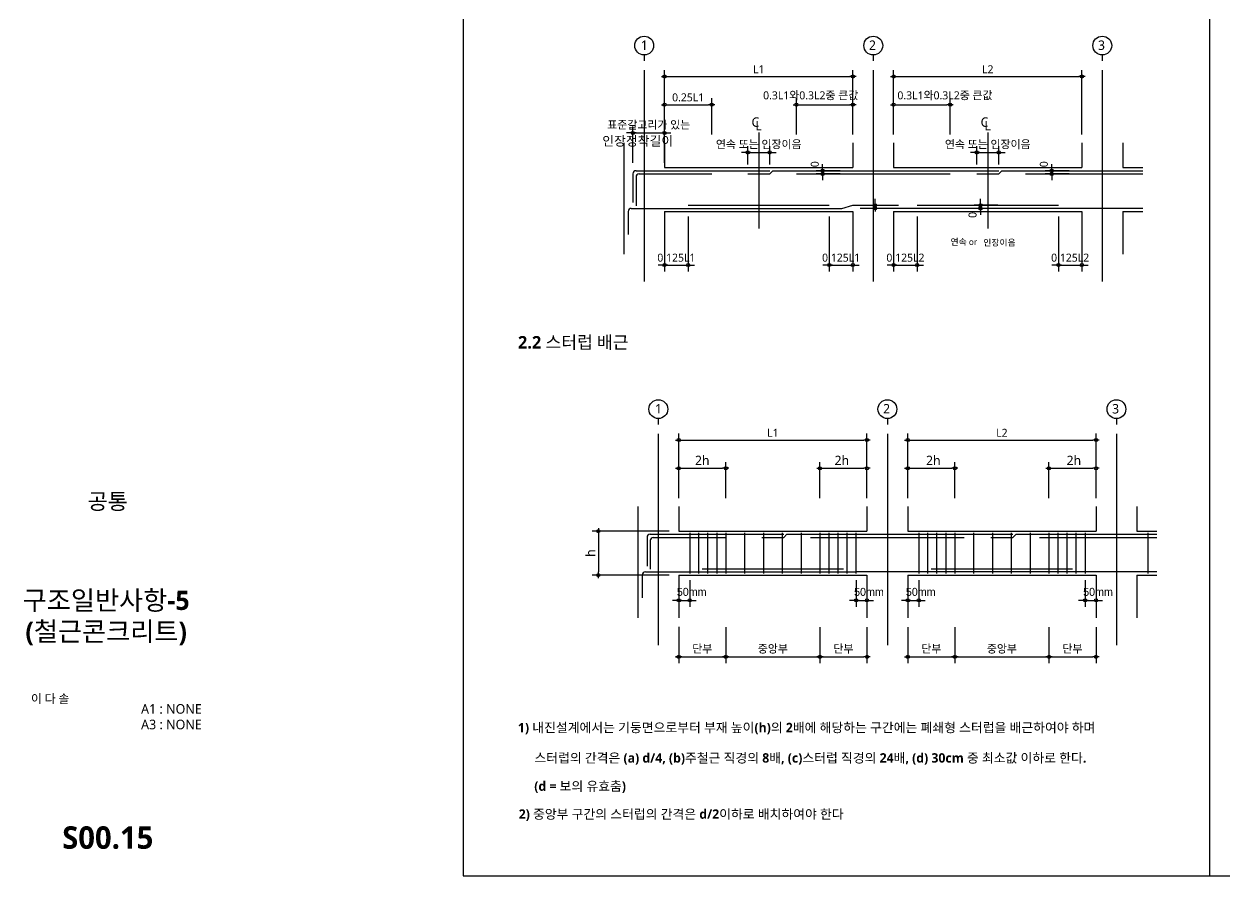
# Model space of a CAD drawing. Header units: millimetres. Extents: x 4573 to 501064, y -176100 to -4304.
# Drawn here: x 411433 to 448959, y -57300 to -30691 of the extents above; entities that cross this region are included whole.
import ezdxf
from ezdxf.enums import TextEntityAlignment as Align

# ---------------------------------------------------------------- set-up
doc = ezdxf.new("R2010")
doc.units = ezdxf.units.MM
doc.header["$LTSCALE"] = 800
doc.linetypes.add('ACAD_ISO02W100', pattern=[15, 12, -3])
doc.linetypes.add('CEN', pattern=[19, 15, -1, 2, -1])
doc.layers.get('Defpoints').update_dxf_attribs({"color": 147})
for name, color, linetype in [('BAR', 40, 'Continuous'), ('CEN', 1, 'CEN'), ('DIM', 7, 'Continuous'), ('ELE4', 4, 'Continuous'), ('RXLEADER', 7, 'Continuous'), ('SHT', 5, 'Continuous'), ('SYM', 7, 'Continuous'), ('TEXT', 3, 'Continuous'), ('TEXT5', 7, 'Continuous'), ('TITLE', 7, 'Continuous'), ('W1', 2, 'Continuous')]:
    doc.layers.add(name, color=color, linetype=linetype)
doc.styles.get("Standard").update_dxf_attribs({"font": 'malgun.ttf'})
doc.styles.add('XR-SHEET-맑은고딕', font='malgun.ttf')
doc.styles.add('맑은고딕', font='malgun.ttf')
doc.styles.add('맑은고딕B', font='malgunbd.ttf')
doc.styles.add('스타일1', font='malgun.ttf')
doc.dimstyles.new('DIM1', dxfattribs={"dimscale": 10, "dimtxt": 3, "dimasz": 1, "dimexe": 2, "dimexo": 3, "dimgap": 1, "dimtad": 1, "dimdec": 0, "dimzin": 0, "dimdsep": 46, "dimtxsty": 'XR-SHEET-맑은고딕', "dimblk1": 'DIMDOT', "dimblk2": 'DIMDOT', "dimsah": 1, "dimcen": -1, "dimdle": 1.5, "dimclrt": 3, "dimadec": 0, "dimazin": 0, "dimtfac": 1, "dimtdec": 0, "dimtix": 1, "dimtmove": 2, "dimatfit": 3, "dimldrblk": 'DIMDOT', "dimfxl": 1, "dimtvp": 1, "dimtolj": 1, "dimtzin": 0, "dimarcsym": 0})

# ---------------------------------------------------------------- blocks, each defined once
blk = doc.blocks.new('TITLE')
at = {"layer": 'TITLE', "style": '스타일1'}
for tag, height, p in [('동명칭', 6, (776.77, -457.26)), ('SCALE-A1', 3, (797.5, -522)), ('SCALE-A3', 3, (797.5, -527)), ('DATA', 3, (797.5, -540))]:
    blk.add_attdef(tag, text='', height=height, dxfattribs=at).set_placement(p, align=Align.MIDDLE)
for tag, height, p in [('TITLE1', 6, (776.5, -479.4)), ('TITLE4', 6, (776.5, -484.39)), ('TITLE2', 6, (776.5, -489)), ('TITLE5', 6, (776.5, -493.99)), ('TITLE3', 6, (776.5, -498.7)), ('NAME-1', 3, (760.16, -517.5)), ('NAME-2', 3, (760.16, -526.5)), ('A0.00', 7, (776.5, -561))]:
    blk.add_attdef(tag, text='', height=height, dxfattribs=at).set_placement(p, align=Align.MIDDLE_CENTER)
blk = doc.blocks.new('DIMDOT')
at = {"layer": 'DIM'}
blk.add_line((1, 0), (-1, 0), dxfattribs=at)
blk.add_circle((0, 0), 0.5, dxfattribs=at)
blk = doc.blocks.new('*D168')
at = {"layer": 'Defpoints', "color": 0, "transparency": 16777216}
for p in [(433361, -49227), (436302, -49227), (436302, -50456)]:
    blk.add_point(p, dxfattribs=at)
at = {"layer": 'DIM', "color": 0, "lineweight": -2, "transparency": 16777216}
for p, q in [((433361, -49527), (433361, -50656)), ((436302, -49527), (436302, -50656)), ((433461, -50456), (436202, -50456))]:
    blk.add_line(p, q, dxfattribs=at)
at = {"layer": 'DIM', "color": 0, "lineweight": -2, "transparency": 16777216, "xscale": 100, "yscale": 100, "zscale": 100, "rotation": 180}
blk.add_blockref('DIMDOT', (433361, -50456), dxfattribs=at)
at = {"layer": 'DIM', "color": 0, "lineweight": -2, "transparency": 16777216, "xscale": 100, "yscale": 100, "zscale": 100}
blk.add_blockref('DIMDOT', (436302, -50456), dxfattribs=at)
at = {"layer": 'DIM', "color": 4, "transparency": 16777216, "insert": (434832, -50216), "char_height": 250, "attachment_point": 5}
blk.add_mtext('\\A1;중앙부', dxfattribs=at)
blk = doc.blocks.new('*D169')
at = {"layer": 'Defpoints', "color": 0, "transparency": 16777216}
for p in [(431891, -47756), (432234, -47756), (432234, -48691)]:
    blk.add_point(p, dxfattribs=at)
at = {"layer": 'DIM', "color": 0, "lineweight": -2, "transparency": 16777216}
for p, q in [((431891, -48056), (431891, -48891)), ((432234, -48056), (432234, -48891)), ((431791, -48691), (431691, -48691)), ((431891, -48691), (432234, -48691)), ((432334, -48691), (432434, -48691))]:
    blk.add_line(p, q, dxfattribs=at)
at = {"layer": 'DIM', "color": 0, "lineweight": -2, "transparency": 16777216, "xscale": 100, "yscale": 100, "zscale": 100}
blk.add_blockref('DIMDOT', (431891, -48691), dxfattribs=at)
at = {"layer": 'DIM', "color": 0, "lineweight": -2, "transparency": 16777216, "xscale": 100, "yscale": 100, "zscale": 100, "rotation": 180}
blk.add_blockref('DIMDOT', (432234, -48691), dxfattribs=at)
at = {"layer": 'DIM', "color": 4, "transparency": 16777216, "insert": (432296, -48428), "char_height": 250, "attachment_point": 5}
blk.add_mtext('\\A1;{\\f??|b0|i0|c0|p49;50mm}', dxfattribs=at)
blk = doc.blocks.new('*D170')
at = {"layer": 'Defpoints', "color": 0, "transparency": 16777216}
for p in [(431891, -49227), (433361, -49227), (433361, -50456)]:
    blk.add_point(p, dxfattribs=at)
at = {"layer": 'DIM', "color": 0, "lineweight": -2, "transparency": 16777216}
for p, q in [((431891, -49527), (431891, -50656)), ((433361, -49527), (433361, -50656)), ((431991, -50456), (433261, -50456))]:
    blk.add_line(p, q, dxfattribs=at)
at = {"layer": 'DIM', "color": 0, "lineweight": -2, "transparency": 16777216, "xscale": 100, "yscale": 100, "zscale": 100, "rotation": 180}
blk.add_blockref('DIMDOT', (431891, -50456), dxfattribs=at)
at = {"layer": 'DIM', "color": 0, "lineweight": -2, "transparency": 16777216, "xscale": 100, "yscale": 100, "zscale": 100}
blk.add_blockref('DIMDOT', (433361, -50456), dxfattribs=at)
at = {"layer": 'DIM', "color": 4, "transparency": 16777216, "insert": (432626, -50217), "char_height": 250, "attachment_point": 5}
blk.add_mtext('\\A1;단부', dxfattribs=at)
blk = doc.blocks.new('*D171')
at = {"layer": 'Defpoints', "color": 0, "transparency": 16777216}
for p in [(444587, -47756), (444930, -47756), (444930, -48691)]:
    blk.add_point(p, dxfattribs=at)
at = {"layer": 'DIM', "color": 0, "lineweight": -2, "transparency": 16777216}
for p, q in [((444587, -48056), (444587, -48891)), ((444930, -48056), (444930, -48891)), ((444487, -48691), (444387, -48691)), ((444587, -48691), (444930, -48691)), ((445030, -48691), (445130, -48691))]:
    blk.add_line(p, q, dxfattribs=at)
at = {"layer": 'DIM', "color": 0, "lineweight": -2, "transparency": 16777216, "xscale": 100, "yscale": 100, "zscale": 100}
blk.add_blockref('DIMDOT', (444587, -48691), dxfattribs=at)
at = {"layer": 'DIM', "color": 0, "lineweight": -2, "transparency": 16777216, "xscale": 100, "yscale": 100, "zscale": 100, "rotation": 180}
blk.add_blockref('DIMDOT', (444930, -48691), dxfattribs=at)
at = {"layer": 'DIM', "color": 4, "transparency": 16777216, "insert": (444992, -48428), "char_height": 250, "attachment_point": 5}
blk.add_mtext('\\A1;{\\f??|b0|i0|c0|p49;50mm}', dxfattribs=at)
blk = doc.blocks.new('*D172')
at = {"layer": 'Defpoints', "color": 0, "transparency": 16777216}
for p in [(443459, -49227), (444930, -49227), (444930, -50456)]:
    blk.add_point(p, dxfattribs=at)
at = {"layer": 'DIM', "color": 0, "lineweight": -2, "transparency": 16777216}
for p, q in [((443459, -49527), (443459, -50656)), ((444930, -49527), (444930, -50656)), ((443559, -50456), (444830, -50456))]:
    blk.add_line(p, q, dxfattribs=at)
at = {"layer": 'DIM', "color": 0, "lineweight": -2, "transparency": 16777216, "xscale": 100, "yscale": 100, "zscale": 100, "rotation": 180}
blk.add_blockref('DIMDOT', (443459, -50456), dxfattribs=at)
at = {"layer": 'DIM', "color": 0, "lineweight": -2, "transparency": 16777216, "xscale": 100, "yscale": 100, "zscale": 100}
blk.add_blockref('DIMDOT', (444930, -50456), dxfattribs=at)
at = {"layer": 'DIM', "color": 4, "transparency": 16777216, "insert": (444194, -50217), "char_height": 250, "attachment_point": 5}
blk.add_mtext('\\A1;단부', dxfattribs=at)
blk = doc.blocks.new('*D173')
at = {"layer": 'Defpoints', "color": 0, "transparency": 16777216}
for p in [(439047, -47756), (439391, -47756), (439391, -48691)]:
    blk.add_point(p, dxfattribs=at)
at = {"layer": 'DIM', "color": 0, "lineweight": -2, "transparency": 16777216}
for p, q in [((439047, -48056), (439047, -48891)), ((439391, -48056), (439391, -48891)), ((438947, -48691), (438847, -48691)), ((439047, -48691), (439391, -48691)), ((439491, -48691), (439591, -48691))]:
    blk.add_line(p, q, dxfattribs=at)
at = {"layer": 'DIM', "color": 0, "lineweight": -2, "transparency": 16777216, "xscale": 100, "yscale": 100, "zscale": 100}
blk.add_blockref('DIMDOT', (439047, -48691), dxfattribs=at)
at = {"layer": 'DIM', "color": 0, "lineweight": -2, "transparency": 16777216, "xscale": 100, "yscale": 100, "zscale": 100, "rotation": 180}
blk.add_blockref('DIMDOT', (439391, -48691), dxfattribs=at)
at = {"layer": 'DIM', "color": 4, "transparency": 16777216, "insert": (439453, -48428), "char_height": 250, "attachment_point": 5}
blk.add_mtext('\\A1;{\\f??|b0|i0|c0|p49;50mm}', dxfattribs=at)
blk = doc.blocks.new('*D174')
at = {"layer": 'Defpoints', "color": 0, "transparency": 16777216}
for p in [(439047, -49227), (440518, -49227), (440518, -50456)]:
    blk.add_point(p, dxfattribs=at)
at = {"layer": 'DIM', "color": 0, "lineweight": -2, "transparency": 16777216}
for p, q in [((439047, -49527), (439047, -50656)), ((440518, -49527), (440518, -50656)), ((439147, -50456), (440418, -50456))]:
    blk.add_line(p, q, dxfattribs=at)
at = {"layer": 'DIM', "color": 0, "lineweight": -2, "transparency": 16777216, "xscale": 100, "yscale": 100, "zscale": 100, "rotation": 180}
blk.add_blockref('DIMDOT', (439047, -50456), dxfattribs=at)
at = {"layer": 'DIM', "color": 0, "lineweight": -2, "transparency": 16777216, "xscale": 100, "yscale": 100, "zscale": 100}
blk.add_blockref('DIMDOT', (440518, -50456), dxfattribs=at)
at = {"layer": 'DIM', "color": 4, "transparency": 16777216, "insert": (439783, -50217), "char_height": 250, "attachment_point": 5}
blk.add_mtext('\\A1;단부', dxfattribs=at)
blk = doc.blocks.new('*D175')
at = {"layer": 'Defpoints', "color": 0, "transparency": 16777216}
for p in [(437430, -47756), (437773, -47756), (437773, -48691)]:
    blk.add_point(p, dxfattribs=at)
at = {"layer": 'DIM', "color": 0, "lineweight": -2, "transparency": 16777216}
for p, q in [((437430, -48056), (437430, -48891)), ((437773, -48056), (437773, -48891)), ((437330, -48691), (437230, -48691)), ((437430, -48691), (437773, -48691)), ((437873, -48691), (437973, -48691))]:
    blk.add_line(p, q, dxfattribs=at)
at = {"layer": 'DIM', "color": 0, "lineweight": -2, "transparency": 16777216, "xscale": 100, "yscale": 100, "zscale": 100}
blk.add_blockref('DIMDOT', (437430, -48691), dxfattribs=at)
at = {"layer": 'DIM', "color": 0, "lineweight": -2, "transparency": 16777216, "xscale": 100, "yscale": 100, "zscale": 100, "rotation": 180}
blk.add_blockref('DIMDOT', (437773, -48691), dxfattribs=at)
at = {"layer": 'DIM', "color": 4, "transparency": 16777216, "insert": (437835, -48428), "char_height": 250, "attachment_point": 5}
blk.add_mtext('\\A1;{\\f??|b0|i0|c0|p49;50mm}', dxfattribs=at)
blk = doc.blocks.new('*D176')
at = {"layer": 'Defpoints', "color": 0, "transparency": 16777216}
for p in [(436302, -49227), (437773, -49227), (437773, -50456)]:
    blk.add_point(p, dxfattribs=at)
at = {"layer": 'DIM', "color": 0, "lineweight": -2, "transparency": 16777216}
for p, q in [((436302, -49527), (436302, -50656)), ((437773, -49527), (437773, -50656)), ((436402, -50456), (437673, -50456))]:
    blk.add_line(p, q, dxfattribs=at)
at = {"layer": 'DIM', "color": 0, "lineweight": -2, "transparency": 16777216, "xscale": 100, "yscale": 100, "zscale": 100, "rotation": 180}
blk.add_blockref('DIMDOT', (436302, -50456), dxfattribs=at)
at = {"layer": 'DIM', "color": 0, "lineweight": -2, "transparency": 16777216, "xscale": 100, "yscale": 100, "zscale": 100}
blk.add_blockref('DIMDOT', (437773, -50456), dxfattribs=at)
at = {"layer": 'DIM', "color": 4, "transparency": 16777216, "insert": (437038, -50217), "char_height": 250, "attachment_point": 5}
blk.add_mtext('\\A1;단부', dxfattribs=at)
blk = doc.blocks.new('*D177')
at = {"layer": 'Defpoints', "color": 0, "transparency": 16777216}
for p in [(440518, -49227), (443459, -49227), (443459, -50456)]:
    blk.add_point(p, dxfattribs=at)
at = {"layer": 'DIM', "color": 0, "lineweight": -2, "transparency": 16777216}
for p, q in [((440518, -49527), (440518, -50656)), ((443459, -49527), (443459, -50656)), ((440618, -50456), (443359, -50456))]:
    blk.add_line(p, q, dxfattribs=at)
at = {"layer": 'DIM', "color": 0, "lineweight": -2, "transparency": 16777216, "xscale": 100, "yscale": 100, "zscale": 100, "rotation": 180}
blk.add_blockref('DIMDOT', (440518, -50456), dxfattribs=at)
at = {"layer": 'DIM', "color": 0, "lineweight": -2, "transparency": 16777216, "xscale": 100, "yscale": 100, "zscale": 100}
blk.add_blockref('DIMDOT', (443459, -50456), dxfattribs=at)
at = {"layer": 'DIM', "color": 4, "transparency": 16777216, "insert": (441989, -50216), "char_height": 250, "attachment_point": 5}
blk.add_mtext('\\A1;중앙부', dxfattribs=at)
blk = doc.blocks.new('*D178')
at = {"layer": 'Defpoints', "color": 0, "transparency": 16777216}
for p in [(437773, -43685), (431891, -45796), (437773, -45796)]:
    blk.add_point(p, dxfattribs=at)
at = {"layer": 'DIM', "color": 0, "lineweight": -2, "transparency": 16777216}
for p, q in [((431891, -45496), (431891, -43485)), ((437773, -45496), (437773, -43485)), ((431991, -43685), (437673, -43685))]:
    blk.add_line(p, q, dxfattribs=at)
at = {"layer": 'DIM', "color": 0, "lineweight": -2, "transparency": 16777216, "xscale": 100, "yscale": 100, "zscale": 100, "rotation": 180}
blk.add_blockref('DIMDOT', (431891, -43685), dxfattribs=at)
at = {"layer": 'DIM', "color": 0, "lineweight": -2, "transparency": 16777216, "xscale": 100, "yscale": 100, "zscale": 100}
blk.add_blockref('DIMDOT', (437773, -43685), dxfattribs=at)
at = {"layer": 'DIM', "color": 4, "transparency": 16777216, "insert": (434832, -43459), "char_height": 250, "attachment_point": 5}
blk.add_mtext('\\A1;L1', dxfattribs=at)
blk = doc.blocks.new('*D180')
at = {"layer": 'Defpoints', "color": 0, "transparency": 16777216}
for p in [(437332, -32329), (431449, -34440), (437332, -34440)]:
    blk.add_point(p, dxfattribs=at)
at = {"layer": 'DIM', "color": 0, "lineweight": -2, "transparency": 16777216}
for p, q in [((431449, -34140), (431449, -32129)), ((437332, -34140), (437332, -32129)), ((431549, -32329), (437232, -32329))]:
    blk.add_line(p, q, dxfattribs=at)
at = {"layer": 'DIM', "color": 0, "lineweight": -2, "transparency": 16777216, "xscale": 100, "yscale": 100, "zscale": 100, "rotation": 180}
blk.add_blockref('DIMDOT', (431449, -32329), dxfattribs=at)
at = {"layer": 'DIM', "color": 0, "lineweight": -2, "transparency": 16777216, "xscale": 100, "yscale": 100, "zscale": 100}
blk.add_blockref('DIMDOT', (437332, -32329), dxfattribs=at)
at = {"layer": 'DIM', "color": 4, "transparency": 16777216, "insert": (434391, -32104), "char_height": 250, "attachment_point": 5}
blk.add_mtext('\\A1;L1', dxfattribs=at)
blk = doc.blocks.new('*D181')
at = {"layer": 'Defpoints', "color": 0, "transparency": 16777216}
for p in [(431449, -36400), (432185, -36400), (432185, -38218)]:
    blk.add_point(p, dxfattribs=at)
at = {"layer": 'DIM', "color": 0, "lineweight": -2, "transparency": 16777216}
for p, q in [((431449, -36700), (431449, -38418)), ((432185, -36700), (432185, -38418)), ((431349, -38218), (431249, -38218)), ((431449, -38218), (432185, -38218)), ((432285, -38218), (432385, -38218))]:
    blk.add_line(p, q, dxfattribs=at)
at = {"layer": 'DIM', "color": 0, "lineweight": -2, "transparency": 16777216, "xscale": 100, "yscale": 100, "zscale": 100}
blk.add_blockref('DIMDOT', (431449, -38218), dxfattribs=at)
at = {"layer": 'DIM', "color": 0, "lineweight": -2, "transparency": 16777216, "xscale": 100, "yscale": 100, "zscale": 100, "rotation": 180}
blk.add_blockref('DIMDOT', (432185, -38218), dxfattribs=at)
at = {"layer": 'DIM', "color": 4, "transparency": 16777216, "insert": (431817, -37990), "char_height": 250, "attachment_point": 5}
blk.add_mtext('\\A1;0.125L1', dxfattribs=at)
blk = doc.blocks.new('*D183')
at = {"layer": 'Defpoints', "color": 0, "transparency": 16777216}
for p in [(432920, -33211), (431449, -34440), (432920, -34440)]:
    blk.add_point(p, dxfattribs=at)
at = {"layer": 'DIM', "color": 0, "lineweight": -2, "transparency": 16777216}
for p, q in [((431449, -34140), (431449, -33011)), ((432920, -34140), (432920, -33011)), ((431549, -33211), (432820, -33211))]:
    blk.add_line(p, q, dxfattribs=at)
at = {"layer": 'DIM', "color": 0, "lineweight": -2, "transparency": 16777216, "xscale": 100, "yscale": 100, "zscale": 100, "rotation": 180}
blk.add_blockref('DIMDOT', (431449, -33211), dxfattribs=at)
at = {"layer": 'DIM', "color": 0, "lineweight": -2, "transparency": 16777216, "xscale": 100, "yscale": 100, "zscale": 100}
blk.add_blockref('DIMDOT', (432920, -33211), dxfattribs=at)
at = {"layer": 'DIM', "color": 4, "transparency": 16777216, "insert": (432185, -32984), "char_height": 250, "attachment_point": 5}
blk.add_mtext('\\A1;0.25L1', dxfattribs=at)
blk = doc.blocks.new('*D184')
at = {"layer": 'Defpoints', "color": 0, "transparency": 16777216}
for p in [(431449, -34094), (430458, -35323), (431449, -35323)]:
    blk.add_point(p, dxfattribs=at)
at = {"layer": 'DIM', "color": 0, "lineweight": -2, "transparency": 16777216}
for p, q in [((430358, -34094), (430258, -34094)), ((430458, -35023), (430458, -33894)), ((430458, -34094), (431449, -34094)), ((431449, -35023), (431449, -33894)), ((431549, -34094), (431649, -34094))]:
    blk.add_line(p, q, dxfattribs=at)
at = {"layer": 'DIM', "color": 0, "lineweight": -2, "transparency": 16777216, "xscale": 100, "yscale": 100, "zscale": 100}
blk.add_blockref('DIMDOT', (430458, -34094), dxfattribs=at)
at = {"layer": 'DIM', "color": 0, "lineweight": -2, "transparency": 16777216, "xscale": 100, "yscale": 100, "zscale": 100, "rotation": 180}
blk.add_blockref('DIMDOT', (431449, -34094), dxfattribs=at)
at = {"layer": 'DIM', "color": 4, "transparency": 16777216, "insert": (430954, -33852), "char_height": 250, "attachment_point": 5}
blk.add_mtext('\\A1;표준갈고리가 있는', dxfattribs=at)
blk = doc.blocks.new('*D186')
at = {"layer": 'Defpoints', "color": 0, "transparency": 16777216}
for p in [(444930, -43685), (439047, -45796), (444930, -45796)]:
    blk.add_point(p, dxfattribs=at)
at = {"layer": 'DIM', "color": 0, "lineweight": -2, "transparency": 16777216}
for p, q in [((439047, -45496), (439047, -43485)), ((444930, -45496), (444930, -43485)), ((439147, -43685), (444830, -43685))]:
    blk.add_line(p, q, dxfattribs=at)
at = {"layer": 'DIM', "color": 0, "lineweight": -2, "transparency": 16777216, "xscale": 100, "yscale": 100, "zscale": 100, "rotation": 180}
blk.add_blockref('DIMDOT', (439047, -43685), dxfattribs=at)
at = {"layer": 'DIM', "color": 0, "lineweight": -2, "transparency": 16777216, "xscale": 100, "yscale": 100, "zscale": 100}
blk.add_blockref('DIMDOT', (444930, -43685), dxfattribs=at)
at = {"layer": 'DIM', "color": 4, "transparency": 16777216, "insert": (441989, -43459), "char_height": 250, "attachment_point": 5}
blk.add_mtext('\\A1;L2', dxfattribs=at)
blk = doc.blocks.new('*D187')
at = {"layer": 'Defpoints', "color": 0, "transparency": 16777216}
for p in [(443753, -36400), (444489, -36400), (444489, -38218)]:
    blk.add_point(p, dxfattribs=at)
at = {"layer": 'DIM', "color": 0, "lineweight": -2, "transparency": 16777216}
for p, q in [((443753, -36700), (443753, -38418)), ((444489, -36700), (444489, -38418)), ((443653, -38218), (443553, -38218)), ((443753, -38218), (444489, -38218)), ((444589, -38218), (444689, -38218))]:
    blk.add_line(p, q, dxfattribs=at)
at = {"layer": 'DIM', "color": 0, "lineweight": -2, "transparency": 16777216, "xscale": 100, "yscale": 100, "zscale": 100}
blk.add_blockref('DIMDOT', (443753, -38218), dxfattribs=at)
at = {"layer": 'DIM', "color": 0, "lineweight": -2, "transparency": 16777216, "xscale": 100, "yscale": 100, "zscale": 100, "rotation": 180}
blk.add_blockref('DIMDOT', (444489, -38218), dxfattribs=at)
at = {"layer": 'DIM', "color": 4, "transparency": 16777216, "insert": (444121, -37990), "char_height": 250, "attachment_point": 5}
blk.add_mtext('\\A1;0.125L2', dxfattribs=at)
blk = doc.blocks.new('*D188')
at = {"layer": 'Defpoints', "color": 0, "transparency": 16777216}
for p in [(438606, -36400), (439341, -36400), (439341, -38218)]:
    blk.add_point(p, dxfattribs=at)
at = {"layer": 'DIM', "color": 0, "lineweight": -2, "transparency": 16777216}
for p, q in [((438606, -36700), (438606, -38418)), ((439341, -36700), (439341, -38418)), ((438506, -38218), (438406, -38218)), ((438606, -38218), (439341, -38218)), ((439441, -38218), (439541, -38218))]:
    blk.add_line(p, q, dxfattribs=at)
at = {"layer": 'DIM', "color": 0, "lineweight": -2, "transparency": 16777216, "xscale": 100, "yscale": 100, "zscale": 100}
blk.add_blockref('DIMDOT', (438606, -38218), dxfattribs=at)
at = {"layer": 'DIM', "color": 0, "lineweight": -2, "transparency": 16777216, "xscale": 100, "yscale": 100, "zscale": 100, "rotation": 180}
blk.add_blockref('DIMDOT', (439341, -38218), dxfattribs=at)
at = {"layer": 'DIM', "color": 4, "transparency": 16777216, "insert": (438974, -37990), "char_height": 250, "attachment_point": 5}
blk.add_mtext('\\A1;0.125L2', dxfattribs=at)
blk = doc.blocks.new('*D189')
at = {"layer": 'Defpoints', "color": 0, "transparency": 16777216}
for p in [(436596, -36400), (437332, -36400), (437332, -38218)]:
    blk.add_point(p, dxfattribs=at)
at = {"layer": 'DIM', "color": 0, "lineweight": -2, "transparency": 16777216}
for p, q in [((436596, -36700), (436596, -38418)), ((437332, -36700), (437332, -38418)), ((436496, -38218), (436396, -38218)), ((436596, -38218), (437332, -38218)), ((437432, -38218), (437532, -38218))]:
    blk.add_line(p, q, dxfattribs=at)
at = {"layer": 'DIM', "color": 0, "lineweight": -2, "transparency": 16777216, "xscale": 100, "yscale": 100, "zscale": 100}
blk.add_blockref('DIMDOT', (436596, -38218), dxfattribs=at)
at = {"layer": 'DIM', "color": 0, "lineweight": -2, "transparency": 16777216, "xscale": 100, "yscale": 100, "zscale": 100, "rotation": 180}
blk.add_blockref('DIMDOT', (437332, -38218), dxfattribs=at)
at = {"layer": 'DIM', "color": 4, "transparency": 16777216, "insert": (436964, -37990), "char_height": 250, "attachment_point": 5}
blk.add_mtext('\\A1;0.125L1', dxfattribs=at)
blk = doc.blocks.new('*D191')
at = {"layer": 'Defpoints', "color": 0, "transparency": 16777216}
for p in [(442162, -36352), (441319, -36450), (442162, -36450)]:
    blk.add_point(p, dxfattribs=at)
at = {"layer": 'DIM', "color": 0, "lineweight": -2, "transparency": 16777216}
for p, q in [((441862, -36352), (441119, -36352)), ((441319, -36252), (441319, -36152)), ((441319, -36352), (441319, -36450)), ((441862, -36450), (441119, -36450)), ((441319, -36550), (441319, -36650))]:
    blk.add_line(p, q, dxfattribs=at)
at = {"layer": 'DIM', "color": 0, "lineweight": -2, "transparency": 16777216, "xscale": 100, "yscale": 100, "zscale": 100}
for p, rotation in [((441319, -36352), 270), ((441319, -36450), 90)]:
    blk.add_blockref('DIMDOT', p, dxfattribs=dict(at, rotation=rotation))
at = {"layer": 'DIM', "color": 4, "transparency": 16777216, "insert": (441073, -36654), "char_height": 250, "attachment_point": 5, "rotation": 90}
blk.add_mtext('\\A1;0', dxfattribs=at)
blk = doc.blocks.new('*D193')
at = {"layer": 'Defpoints', "color": 0, "transparency": 16777216}
for p in [(443545, -35273), (444389, -35273), (444389, -35372)]:
    blk.add_point(p, dxfattribs=at)
at = {"layer": 'DIM', "color": 0, "lineweight": -2, "transparency": 16777216}
for p, q in [((444089, -35273), (443345, -35273)), ((443545, -35173), (443545, -35073)), ((443545, -35372), (443545, -35273)), ((444089, -35372), (443345, -35372)), ((443545, -35472), (443545, -35572))]:
    blk.add_line(p, q, dxfattribs=at)
at = {"layer": 'DIM', "color": 0, "lineweight": -2, "transparency": 16777216, "xscale": 100, "yscale": 100, "zscale": 100}
for p, rotation in [((443545, -35273), 270), ((443545, -35372), 90)]:
    blk.add_blockref('DIMDOT', p, dxfattribs=dict(at, rotation=rotation))
at = {"layer": 'DIM', "color": 4, "transparency": 16777216, "insert": (443300, -35069), "char_height": 250, "attachment_point": 5, "rotation": 90}
blk.add_mtext('\\A1;0', dxfattribs=at)
blk = doc.blocks.new('*D194')
at = {"layer": 'Defpoints', "color": 0, "transparency": 16777216}
for p in [(444489, -32329), (438606, -34440), (444489, -34440)]:
    blk.add_point(p, dxfattribs=at)
at = {"layer": 'DIM', "color": 0, "lineweight": -2, "transparency": 16777216}
for p, q in [((438606, -34140), (438606, -32129)), ((444489, -34140), (444489, -32129)), ((438706, -32329), (444389, -32329))]:
    blk.add_line(p, q, dxfattribs=at)
at = {"layer": 'DIM', "color": 0, "lineweight": -2, "transparency": 16777216, "xscale": 100, "yscale": 100, "zscale": 100, "rotation": 180}
blk.add_blockref('DIMDOT', (438606, -32329), dxfattribs=at)
at = {"layer": 'DIM', "color": 0, "lineweight": -2, "transparency": 16777216, "xscale": 100, "yscale": 100, "zscale": 100}
blk.add_blockref('DIMDOT', (444489, -32329), dxfattribs=at)
at = {"layer": 'DIM', "color": 4, "transparency": 16777216, "insert": (441547, -32104), "char_height": 250, "attachment_point": 5}
blk.add_mtext('\\A1;L2', dxfattribs=at)
blk = doc.blocks.new('*D144')
at = {"layer": 'Defpoints', "color": 0, "transparency": 16777216}
for p in [(440371, -33211), (438606, -34440), (440371, -34440)]:
    blk.add_point(p, dxfattribs=at)
at = {"layer": 'DIM', "color": 0, "lineweight": -2, "transparency": 16777216}
for p, q in [((438606, -34140), (438606, -33011)), ((440371, -34140), (440371, -33011)), ((438706, -33211), (440271, -33211))]:
    blk.add_line(p, q, dxfattribs=at)
at = {"layer": 'DIM', "color": 0, "lineweight": -2, "transparency": 16777216, "xscale": 100, "yscale": 100, "zscale": 100, "rotation": 180}
blk.add_blockref('DIMDOT', (438606, -33211), dxfattribs=at)
at = {"layer": 'DIM', "color": 0, "lineweight": -2, "transparency": 16777216, "xscale": 100, "yscale": 100, "zscale": 100}
blk.add_blockref('DIMDOT', (440371, -33211), dxfattribs=at)
at = {"layer": 'DIM', "color": 4, "transparency": 16777216, "insert": (440210, -32932), "char_height": 250, "attachment_point": 5}
blk.add_mtext('\\A1;0.3L1와0.3L2중 큰값', dxfattribs=at)
blk = doc.blocks.new('*D145')
at = {"layer": 'Defpoints', "color": 0, "transparency": 16777216}
for p in [(437332, -33211), (435567, -34440), (437332, -34440)]:
    blk.add_point(p, dxfattribs=at)
at = {"layer": 'DIM', "color": 0, "lineweight": -2, "transparency": 16777216}
for p, q in [((435567, -34140), (435567, -33011)), ((437332, -34140), (437332, -33011)), ((435667, -33211), (437232, -33211))]:
    blk.add_line(p, q, dxfattribs=at)
at = {"layer": 'DIM', "color": 0, "lineweight": -2, "transparency": 16777216, "xscale": 100, "yscale": 100, "zscale": 100, "rotation": 180}
blk.add_blockref('DIMDOT', (435567, -33211), dxfattribs=at)
at = {"layer": 'DIM', "color": 0, "lineweight": -2, "transparency": 16777216, "xscale": 100, "yscale": 100, "zscale": 100}
blk.add_blockref('DIMDOT', (437332, -33211), dxfattribs=at)
at = {"layer": 'DIM', "color": 4, "transparency": 16777216, "insert": (436014, -32932), "char_height": 250, "attachment_point": 5}
blk.add_mtext('\\A1;0.3L1와0.3L2중 큰값', dxfattribs=at)
blk = doc.blocks.new('*D146')
at = {"layer": 'Defpoints', "color": 0, "transparency": 16777216}
for p in [(436388, -35273), (437232, -35273), (437232, -35372)]:
    blk.add_point(p, dxfattribs=at)
at = {"layer": 'DIM', "color": 0, "lineweight": -2, "transparency": 16777216}
for p, q in [((436932, -35273), (436188, -35273)), ((436388, -35173), (436388, -35073)), ((436388, -35372), (436388, -35273)), ((436932, -35372), (436188, -35372)), ((436388, -35472), (436388, -35572))]:
    blk.add_line(p, q, dxfattribs=at)
at = {"layer": 'DIM', "color": 0, "lineweight": -2, "transparency": 16777216, "xscale": 100, "yscale": 100, "zscale": 100}
for p, rotation in [((436388, -35273), 270), ((436388, -35372), 90)]:
    blk.add_blockref('DIMDOT', p, dxfattribs=dict(at, rotation=rotation))
at = {"layer": 'DIM', "color": 4, "transparency": 16777216, "insert": (436143, -35069), "char_height": 250, "attachment_point": 5, "rotation": 90}
blk.add_mtext('\\A1;0', dxfattribs=at)
blk = doc.blocks.new('*D147')
at = {"layer": 'Defpoints', "color": 0, "transparency": 16777216}
for p in [(434734, -34701), (434047, -35377), (434734, -35377)]:
    blk.add_point(p, dxfattribs=at)
at = {"layer": 'DIM', "color": 0, "lineweight": -2, "transparency": 16777216}
for p, q in [((434047, -35077), (434047, -34501)), ((434734, -35077), (434734, -34501)), ((433947, -34701), (433847, -34701)), ((434047, -34701), (434734, -34701)), ((434834, -34701), (434934, -34701))]:
    blk.add_line(p, q, dxfattribs=at)
at = {"layer": 'DIM', "color": 0, "lineweight": -2, "transparency": 16777216, "xscale": 100, "yscale": 100, "zscale": 100}
blk.add_blockref('DIMDOT', (434047, -34701), dxfattribs=at)
at = {"layer": 'DIM', "color": 0, "lineweight": -2, "transparency": 16777216, "xscale": 100, "yscale": 100, "zscale": 100, "rotation": 180}
blk.add_blockref('DIMDOT', (434734, -34701), dxfattribs=at)
at = {"layer": 'DIM', "color": 4, "transparency": 16777216, "insert": (434391, -34461), "char_height": 250, "attachment_point": 5}
blk.add_mtext('\\A1;연속 또는 인장이음', dxfattribs=at)
blk = doc.blocks.new('*D210')
at = {"layer": 'Defpoints', "color": 0, "transparency": 16777216}
for p in [(441891, -34701), (441204, -35377), (441891, -35377)]:
    blk.add_point(p, dxfattribs=at)
at = {"layer": 'DIM', "color": 0, "lineweight": -2, "transparency": 16777216}
for p, q in [((441204, -35077), (441204, -34501)), ((441891, -35077), (441891, -34501)), ((441104, -34701), (441004, -34701)), ((441204, -34701), (441891, -34701)), ((441991, -34701), (442091, -34701))]:
    blk.add_line(p, q, dxfattribs=at)
at = {"layer": 'DIM', "color": 0, "lineweight": -2, "transparency": 16777216, "xscale": 100, "yscale": 100, "zscale": 100}
blk.add_blockref('DIMDOT', (441204, -34701), dxfattribs=at)
at = {"layer": 'DIM', "color": 0, "lineweight": -2, "transparency": 16777216, "xscale": 100, "yscale": 100, "zscale": 100, "rotation": 180}
blk.add_blockref('DIMDOT', (441891, -34701), dxfattribs=at)
at = {"layer": 'DIM', "color": 4, "transparency": 16777216, "insert": (441547, -34461), "char_height": 250, "attachment_point": 5}
blk.add_mtext('\\A1;연속 또는 인장이음', dxfattribs=at)

msp = doc.modelspace()

# ---------------------------------------------------------------- linework, layer by layer
at = {"layer": 'BAR'}
for p, q in [((430556.1, -35273.5), (434733.7, -35273.5)), ((434831.7, -35273.5), (434733.7, -35371.5)), ((434831.7, -35273.5), (441890.5, -35273.5)), ((441988.6, -35273.5), (441890.5, -35371.5)), ((441988.6, -35273.5), (446387.9, -35273.5)), ((430458.1, -35371.5), (430458.1, -36269)), ((430556.1, -35469.6), (430556.1, -36367.1)), ((430654.2, -35371.5), (432919.9, -35371.5)), ((434047.4, -35371.5), (434733.7, -35371.5)), ((435567, -35371.5), (440370.9, -35371.5)), ((441204.2, -35371.5), (441890.5, -35371.5)), ((442723.9, -35371.5), (446387.9, -35371.5)), ((432184.6, -36351.9), (436596.4, -36351.9)), ((436988.6, -36450), (437331.7, -36351.9)), ((437331.7, -36351.9), (438755.6, -36351.9)), ((439341.5, -36351.9), (443753.3, -36351.9)), ((430310.6, -36548), (430310.6, -37260)), ((430408.6, -36450), (436988.6, -36450)), ((446387.9, -36450), (437561, -36450)), ((430899.2, -46727), (430899.2, -47624.5)), ((430997.3, -46629), (435174.8, -46629)), ((430997.3, -46825.1), (430997.3, -47722.6)), ((431095.3, -46727), (433361.1, -46727)), ((432233.7, -46580), (432233.7, -47854.5)), ((432508.2, -46580), (432508.2, -47854.5)), ((432792.5, -46580), (432792.5, -47854.5)), ((433076.8, -46580), (433076.8, -47854.5)), ((433361.1, -46580), (433361.1, -47854.5)), ((433949.3, -46580), (433949.3, -47854.5)), ((434488.6, -46727), (435174.8, -46727)), ((434537.6, -46580), (434537.6, -47854.5)), ((435125.8, -46580), (435125.8, -47854.5)), ((435272.9, -46629), (435174.8, -46727)), ((435272.9, -46629), (442331.7, -46629)), ((435714, -46580), (435714, -47854.5)), ((436008.2, -46727), (440812.1, -46727)), ((436302.3, -46580), (436302.3, -47854.5)), ((436576.8, -46580), (436576.8, -47854.5)), ((436861.1, -46580), (436861.1, -47854.5)), ((437145.4, -46580), (437145.4, -47854.5)), ((437429.7, -46580), (437429.7, -47854.5)), ((439390.5, -46580), (439390.5, -47854.5)), ((439665, -46580), (439665, -47854.5)), ((439949.3, -46580), (439949.3, -47854.5)), ((440233.7, -46580), (440233.7, -47854.5)), ((440518, -46580), (440518, -47854.5)), ((441106.2, -46580), (441106.2, -47854.5)), ((441645.4, -46727), (442331.7, -46727)), ((441694.4, -46580), (441694.4, -47854.5)), ((442282.7, -46580), (442282.7, -47854.5)), ((442429.7, -46629), (442331.7, -46727)), ((442429.7, -46629), (446829.1, -46629)), ((442870.9, -46580), (442870.9, -47854.5)), ((443165, -46727), (446829.1, -46727)), ((443459.1, -46580), (443459.1, -47854.5)), ((443733.7, -46580), (443733.7, -47854.5)), ((444018, -46580), (444018, -47854.5)), ((444302.3, -46580), (444302.3, -47854.5)), ((444586.6, -46580), (444586.6, -47854.5)), ((446547.4, -46580), (446547.4, -47854.5)), ((430751.8, -47903.5), (430751.8, -48615.4)), ((430849.8, -47805.4), (437429.7, -47805.4)), ((432625.8, -47707.4), (437037.6, -47707.4)), ((446829.1, -47805.4), (437429.7, -47805.4)), ((439782.7, -47707.4), (444194.4, -47707.4))]:
    msp.add_line(p, q, dxfattribs=at)
for centre in [(430556.1, -35371.5), (430654.2, -35469.6), (430408.6, -36548), (430997.3, -46727), (431095.3, -46825.1), (430849.8, -47903.5)]:
    msp.add_arc(centre, 98, 90, 180, dxfattribs=at)
at = {"layer": 'CEN'}
for p, q in [((430812.1, -32133), (430812.1, -38734.3)), ((437969, -32133), (437969, -38734.3)), ((445125.8, -32133), (445125.8, -38734.3)), ((434390.5, -34077.1), (434390.5, -37076.9)), ((441547.4, -34077.1), (441547.4, -37076.9)), ((431253.3, -43488.5), (431253.3, -50089.8)), ((438410.1, -43488.5), (438410.1, -50089.8)), ((445567, -43488.5), (445567, -50089.8))]:
    msp.add_line(p, q, dxfattribs=at)
at = {"layer": 'DIM'}
for p, q in [((438025.8, -36253.9), (438025.8, -36155.8)), ((438025.8, -36351.9), (438025.8, -36450)), ((438575.3, -36450), (437829.7, -36450)), ((431890.5, -45501.5), (431890.5, -44370.8)), ((431988.6, -44566.9), (433263.1, -44566.9)), ((433361.1, -45501.5), (433361.1, -44370.8)), ((436302.3, -45501.5), (436302.3, -44370.8)), ((436400.3, -44566.9), (437674.8, -44566.9)), ((437772.9, -45501.5), (437772.9, -44370.8)), ((439047.4, -45501.5), (439047.4, -44370.8)), ((439145.4, -44566.9), (440419.9, -44566.9)), ((440518, -45501.5), (440518, -44370.8)), ((443459.1, -45501.5), (443459.1, -44370.8)), ((443557.2, -44566.9), (444831.7, -44566.9)), ((444929.7, -45501.5), (444929.7, -44370.8)), ((431596.4, -46530.9), (429183.3, -46530.9)), ((429379.4, -46629), (429379.4, -47805.4)), ((431596.4, -47903.5), (429183.3, -47903.5)), ((431890.5, -49521.2), (431890.5, -50651.9))]:
    msp.add_line(p, q, dxfattribs=at)
at = {"layer": 'ELE4', "color": 2}
msp.add_line((448483.3, -57300), (448483.3, -6000), dxfattribs=at)
at = {"layer": 'ELE4'}
msp.add_lwpolyline([(425150, -57300), (493850, -57300), (493850, -6000), (425150, -6000)], close=True, dxfattribs=at)
at = {"layer": 'RXLEADER'}
msp.add_lwpolyline([(437998.7, -36456.3, 0, 98, 0), (438102.4, -36731.5, 0, 0, 0), (438366.6, -37441.3, 0, 0, 0), (440009.1, -37441.3, 0, 0, 0)], format="xyseb", dxfattribs=at)
at = {"layer": 'SYM'}
for p, q in [((430812.1, -31657.9), (430812.1, -31838.9)), ((437969, -31657.9), (437969, -31838.9)), ((445125.8, -31657.9), (445125.8, -31838.9)), ((431253.3, -43013.4), (431253.3, -43194.4)), ((438410.1, -43013.4), (438410.1, -43194.4)), ((445567, -43013.4), (445567, -43194.4))]:
    msp.add_line(p, q, dxfattribs=at)
for centre in [(430812.1, -31363.8), (437969, -31363.8), (445125.8, -31363.8), (431253.3, -42719.3), (438410.1, -42719.3), (445567, -42719.3)]:
    msp.add_ellipse(centre, major_axis=(-0.1, 294.1), ratio=1, start_param=4.7122066, end_param=10.9953919, dxfattribs=at)
at = {"layer": 'W1'}
for p, q in [((430174.8, -34405.9), (430174.8, -37881.2)), ((431449.3, -34405.9), (431449.3, -35175.5)), ((437331.7, -34405.9), (437331.7, -35175.5)), ((438606.2, -34405.9), (438606.2, -35175.5)), ((444488.6, -34405.9), (444488.6, -35175.5)), ((445763.1, -34405.9), (445763.1, -35175.5)), ((431449.3, -35175.5), (437331.7, -35175.5)), ((438606.2, -35175.5), (444488.6, -35175.5)), ((445763.1, -35175.5), (446387.9, -35175.5)), ((431449.3, -36548), (437331.7, -36548)), ((431449.3, -36548), (431449.3, -37881.2)), ((437331.7, -36548), (437331.7, -37881.2)), ((438606.2, -36548), (444488.6, -36548)), ((438606.2, -36548), (438606.2, -37881.2)), ((444488.6, -36548), (444488.6, -37881.2)), ((445763.1, -36548), (446387.9, -36548)), ((445763.1, -36548), (445763.1, -37881.2)), ((430616, -45761.4), (430616, -49236.6)), ((431890.5, -45761.4), (431890.5, -46530.9)), ((437772.9, -45761.4), (437772.9, -46530.9)), ((439047.4, -45761.4), (439047.4, -46530.9)), ((444929.7, -45761.4), (444929.7, -46530.9)), ((446204.2, -45761.4), (446204.2, -46530.9)), ((431890.5, -46530.9), (437772.9, -46530.9)), ((439047.4, -46530.9), (444929.7, -46530.9)), ((446204.2, -46530.9), (446829.1, -46530.9)), ((431890.5, -47903.5), (437772.9, -47903.5)), ((431890.5, -47903.5), (431890.5, -49236.6)), ((437772.9, -47903.5), (437772.9, -49236.6)), ((439047.4, -47903.5), (444929.7, -47903.5)), ((439047.4, -47903.5), (439047.4, -49236.6)), ((444929.7, -47903.5), (444929.7, -49236.6)), ((446204.2, -47903.5), (446204.2, -49236.6)), ((446204.2, -47903.5), (446829.1, -47903.5))]:
    msp.add_line(p, q, dxfattribs=at)

# ---------------------------------------------------------------- block references
at = {"layer": 'DIM', "xscale": 98.0392156862745, "yscale": 98.0392156862745, "zscale": 98.0392156862745}
for p, rotation in [((438025.8, -36351.9), 270), ((438025.8, -36450), 90), ((431890.5, -44566.9), 180), ((436302.3, -44566.9), 180), ((439047.4, -44566.9), 180), ((443459.1, -44566.9), 180), ((429379.4, -46530.9), 90), ((429379.4, -47903.5), 270)]:
    msp.add_blockref('DIMDOT', p, dxfattribs=dict(at, rotation=rotation))
for p in [(433361.1, -44566.9), (437772.9, -44566.9), (440518, -44566.9), (444929.7, -44566.9), (431890.5, -50455.9)]:
    msp.add_blockref('DIMDOT', p, dxfattribs=at)
at = {"layer": 'TEXT'}
ref = msp.add_blockref('TITLE', (336400, -59400), dxfattribs=dict(at, xscale=100, yscale=100, zscale=100))
ref.add_attrib('TITLE2', '구조일반사항-5', dxfattribs={"layer": 'SHT', "color": 4, "height": 600, "style": '맑은고딕B'}).set_placement((414000, -48691.4), align=Align.MIDDLE_CENTER)
ref.add_attrib('TITLE3', '(철근콘크리트)', dxfattribs={"layer": 'SHT', "color": 4, "height": 600, "style": '맑은고딕B'}).set_placement((414000, -49661.8), align=Align.MIDDLE_CENTER)
ref.add_attrib('NAME-1', '이 다 솔', dxfattribs={"color": 3, "height": 270, "style": '맑은고딕'}).set_placement((411650, -51766.7), align=Align.MIDDLE_LEFT)
ref.add_attrib('SCALE-A1', 'A1 : NONE', dxfattribs={"layer": 'SHT', "color": 3, "height": 300, "style": '맑은고딕'}).set_placement((416039.1, -52082.8), align=Align.MIDDLE)
ref.add_attrib('SCALE-A3', 'A3 : NONE', dxfattribs={"layer": 'SHT', "color": 3, "height": 300, "style": '맑은고딕'}).set_placement((416039.1, -52569.2), align=Align.MIDDLE)
ref.add_attrib('A0.00', 'S00.15', dxfattribs={"layer": 'SHT', "color": 4, "height": 700, "style": '맑은고딕B'}).set_placement((414050, -56100), align=Align.MIDDLE_CENTER)

# ---------------------------------------------------------------- texts
at = {"layer": 'DIM', "char_height": 294.12, "attachment_point": 5, "style": 'XR-SHEET-맑은고딕'}
for insert in [(432625.8, -44321.6), (436987.6, -44321.6), (439845.4, -44321.6), (444237.6, -44321.6)]:
    msp.add_mtext('2h', dxfattribs=dict(at, insert=insert))
at = {"layer": 'DIM', "insert": (429134.1, -47217.2), "char_height": 294.1, "attachment_point": 5, "rotation": 90, "style": 'XR-SHEET-맑은고딕'}
msp.add_mtext('h', dxfattribs=at)
at = {"layer": 'TEXT', "linetype": 'Continuous', "style": 'XR-SHEET-맑은고딕'}
for s, height, p in [('1', 294.1, (430706.2, -31499.2)), ('2', 294.1, (437834.2, -31499.2)), ('3', 294.1, (444991.1, -31499.2)), ('C', 294.1, (434165.2, -33902.1)), ('L', 294.1, (434284.7, -34009.1)), ('C', 294.1, (441322.1, -33902.1)), ('L', 294.1, (441441.5, -34009.1)), ('인장정착길이', 294.12, (429501.6, -34490.2)), ('1', 294.1, (431147.3, -42854.6)), ('2', 294.1, (438275.4, -42854.6)), ('3', 294.1, (445432.3, -42854.6))]:
    msp.add_text(s, height=height, dxfattribs=at).set_placement(p)
at = {"layer": 'TEXT', "style": '맑은고딕B'}
msp.add_text('2.2 스터럽 배근', height=392.16, dxfattribs=at).set_placement((426865.8, -40827.8))
msp.add_text('공통', height=500, dxfattribs=at).set_placement((414049.2, -45600), align=Align.MIDDLE_CENTER)
at = {"layer": 'TEXT', "linetype": 'Continuous', "char_height": 196.08, "attachment_point": 5, "style": 'XR-SHEET-맑은고딕'}
for s, insert in [('연속 or', (440800.9, -37506.2)), ('인장이음', (441911.9, -37529.9))]:
    msp.add_mtext(s, dxfattribs=dict(at, insert=insert))
at = {"layer": 'TEXT5', "color": 7, "linetype": 'ACAD_ISO02W100', "style": '맑은고딕B'}
for s, p in [('1) 내진설계에서는 기둥면으로부터 부재 높이(h)의 2배에 해당하는 구간에는 폐쇄형 스터럽을 배근하여야 하며', (426865.8, -52811.2)), ('스터럽의 간격은 (a) d/4, (b)주철근 직경의 8배, (c)스터럽 직경의 24배, (d) 30cm 중 최소값 이하로 한다.', (427382.3, -53760.5)), ('(d = 보의 유효춤)', (427377, -54641.3)), ('2) 중앙부 구간의 스터럽의 간격은 d/2이하로 배치하여야 한다', (426889.9, -55514.1))]:
    msp.add_text(s, height=294.118, dxfattribs=at).set_placement(p)

# ---------------------------------------------------------------- dimensions: what is measured, and where the dimension line sits
at = {"layer": 'DIM'}
for base, p1, p2, text, picture, middle in [((437331.7, -32329.1), (431449.3, -34440.2), (437331.7, -34440.2), 'L1', '*D180', (434390.5, -32103.6)), ((444488.6, -32329.1), (438606.2, -34440.2), (444488.6, -34440.2), 'L2', '*D194', (441547.4, -32103.6)), ((432919.9, -33211.4), (431449.3, -34440.2), (432919.9, -34440.2), '0.25L1', '*D183', (432184.6, -32983.8)), ((431449.3, -34093.8), (430458.1, -35322.5), (431449.3, -35322.5), '표준갈고리가 있는', '*D184', (430953.7, -33852.5)), ((434733.7, -34701.4), (434047.4, -35377.1), (434733.7, -35377.1), '연속 또는 인장이음', '*D147', (434390.5, -34461.5)), ((441890.5, -34701.4), (441204.2, -35377.1), (441890.5, -35377.1), '연속 또는 인장이음', '*D210', (441547.4, -34461.5)), ((437772.9, -43684.6), (431890.5, -45795.6), (437772.9, -45795.6), 'L1', '*D178', (434831.7, -43459.1)), ((444929.7, -43684.6), (439047.4, -45795.6), (444929.7, -45795.6), 'L2', '*D186', (441988.6, -43459.1))]:
    dim = msp.add_linear_dim(base=base, p1=p1, p2=p2, text=text, dimstyle='DIM1', override={"dimscale": 100, "dimtxt": 2.5, "dimtxsty": 'Standard', "dimclrt": 4}, dxfattribs=at)
    dim.commit()
    dim.dimension.update_dxf_attribs({"geometry": picture, "text_midpoint": middle})
for base, p1, p2, picture, middle in [((437331.7, -33211.4), (435567, -34440.2), (437331.7, -34440.2), '*D145', (436014.2, -32932.1)), ((440370.9, -33211.4), (438606.2, -34440.2), (440370.9, -34440.2), '*D144', (440209.7, -32932.1))]:
    dim = msp.add_linear_dim(base=base, p1=p1, p2=p2, text='0.3L1와0.3L2중 큰값', dimstyle='DIM1', override={"dimscale": 100, "dimtxt": 2.5, "dimtxsty": 'Standard', "dimclrt": 4}, dxfattribs=at)
    dim.commit()
    dim.dimension.update_dxf_attribs({"geometry": picture, "text_midpoint": middle, "dimtype": 160})
for base, p1, p2, angle, text, picture, middle in [((436388, -35273.5), (437231.7, -35371.5), (437231.7, -35273.5), 90, '0', '*D146', (436142.7, -35069.3)), ((443544.9, -35273.5), (444388.5, -35371.5), (444388.5, -35273.5), 90, '0', '*D193', (443299.6, -35069.3)), ((441318.6, -36450), (442162.2, -36351.9), (442162.2, -36450), 90, '0', '*D191', (441073.3, -36654.2)), ((432233.7, -48691.1), (431890.5, -47755.6), (432233.7, -47755.6), 180, '{\\f??|b0|i0|c0|p49;50mm}', '*D169', (432296.2, -48428)), ((437772.9, -48691.1), (437429.7, -47755.6), (437772.9, -47755.6), 180, '{\\f??|b0|i0|c0|p49;50mm}', '*D175', (437835.4, -48428)), ((439390.5, -48691.1), (439047.4, -47755.6), (439390.5, -47755.6), 180, '{\\f??|b0|i0|c0|p49;50mm}', '*D173', (439453.1, -48428)), ((444929.7, -48691.1), (444586.6, -47755.6), (444929.7, -47755.6), 180, '{\\f??|b0|i0|c0|p49;50mm}', '*D171', (444992.3, -48428))]:
    dim = msp.add_linear_dim(base=base, p1=p1, p2=p2, angle=angle, text=text, dimstyle='DIM1', override={"dimscale": 100, "dimtxt": 2.5, "dimtxsty": 'Standard', "dimclrt": 4}, dxfattribs=at)
    dim.commit()
    dim.dimension.update_dxf_attribs({"geometry": picture, "text_midpoint": middle, "dimtype": 160})
for base, p1, p2, text, picture, middle in [((432184.6, -38218), (431449.3, -36400.1), (432184.6, -36400.1), '0.125L1', '*D181', (431817, -37990.4)), ((437331.7, -38218), (436596.4, -36400.1), (437331.7, -36400.1), '0.125L1', '*D189', (436964, -37990.4)), ((439341.5, -38218), (438606.2, -36400.1), (439341.5, -36400.1), '0.125L2', '*D188', (438973.9, -37990.4)), ((444488.6, -38218), (443753.3, -36400.1), (444488.6, -36400.1), '0.125L2', '*D187', (444120.9, -37990.4)), ((433361.1, -50455.9), (431890.5, -49227.1), (433361.1, -49227.1), '단부', '*D170', (432625.8, -50216.7)), ((436302.3, -50455.9), (433361.1, -49227.1), (436302.3, -49227.1), '중앙부', '*D168', (434831.7, -50216.4)), ((437772.9, -50455.9), (436302.3, -49227.1), (437772.9, -49227.1), '단부', '*D176', (437037.6, -50216.7)), ((440518, -50455.9), (439047.4, -49227.1), (440518, -49227.1), '단부', '*D174', (439782.7, -50216.7)), ((443459.1, -50455.9), (440518, -49227.1), (443459.1, -49227.1), '중앙부', '*D177', (441988.6, -50216.4)), ((444929.7, -50455.9), (443459.1, -49227.1), (444929.7, -49227.1), '단부', '*D172', (444194.4, -50216.7))]:
    dim = msp.add_linear_dim(base=base, p1=p1, p2=p2, angle=180, text=text, dimstyle='DIM1', override={"dimscale": 100, "dimtxt": 2.5, "dimtxsty": 'Standard', "dimclrt": 4}, dxfattribs=at)
    dim.commit()
    dim.dimension.update_dxf_attribs({"geometry": picture, "text_midpoint": middle})

doc.saveas('drawing.dxf')
